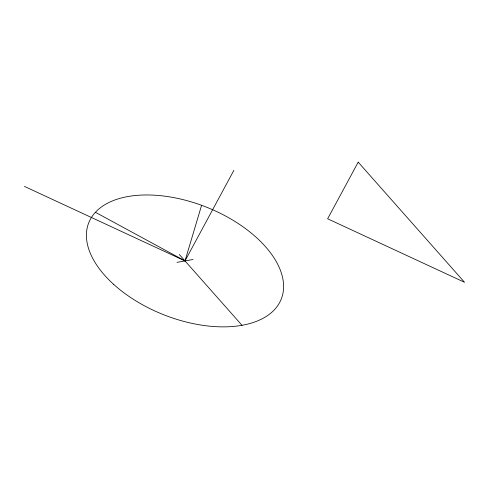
<?xml version="1.0" encoding="UTF-8"?>
<svg xmlns="http://www.w3.org/2000/svg" width="489" height="489" viewBox="0 0 489 489"><rect width="100%" height="100%" fill="white"/><g stroke="black" fill="none" stroke-linecap="round" stroke-linejoin="round"><path stroke-width="0.73" d="M201.59 205.294L185.007 260.918L24.45 186.413M233.876 170.355L185.007 260.918L95.422 212.293M176.963 262.349L193.051 259.488M179.31 254.482L242 325.307M358.199 162.152L327.642 218.779L464.55 282.306L358.199 162.152M113.491 284.213A103.534 57.891 21.6 0 0 279.537 302.709A103.534 57.891 21.6 0 0 161.993 195.832A103.534 57.891 21.6 0 0 113.491 284.213"/></g></svg>
